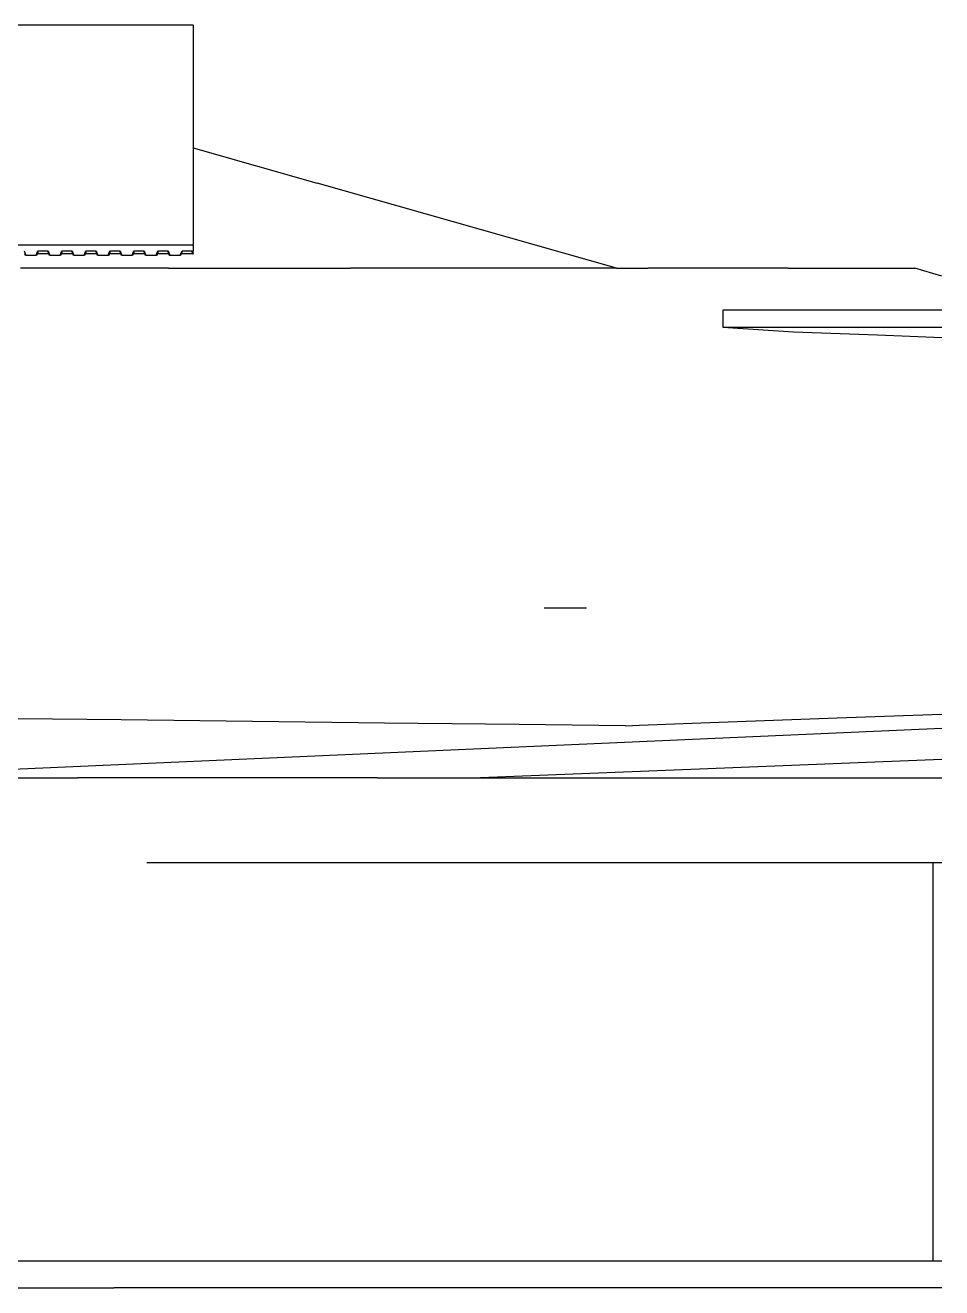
# Model space of a CAD drawing. Extents: x -32.1 to 32.1, y -10.5 to 12.1.
# Drawn here: x 21.32 to 32.1, y -4.18 to 10.68 of the extents above; entities that cross this region are included whole.
import ezdxf

# ---------------------------------------------------------------- set-up
doc = ezdxf.new("R2010")
doc.units = 0
doc.layers.get('0').update_dxf_attribs({"linetype": 'CONTINUOUS'})
doc.layers.add('SECTIONCUTEDGES', color=7, linetype='CONTINUOUS')

msp = doc.modelspace()

# ---------------------------------------------------------------- linework, layer by layer
for p, q in [((23.292, 10.681), (20.599, 10.681)), ((23.292, 10.681), (23.292, 9.237)), ((23.292, 9.237), (24.752, 8.821)), ((23.292, 9.237), (23.292, 9.176)), ((23.292, 9.176), (23.292, 8.365)), ((28.272, 7.821), (24.752, 8.821)), ((23.292, 8.365), (23.292, 8.105)), ((23.292, 8.098), (23.292, 8.105)), ((21.595, 7.992), (21.458, 7.992)), ((21.877, 7.992), (21.741, 7.992)), ((22.16, 7.992), (22.023, 7.992)), ((22.442, 7.992), (22.306, 7.992)), ((22.592, 7.992), (22.588, 7.992)), ((22.725, 7.992), (22.592, 7.992)), ((23.007, 7.992), (22.871, 7.992)), ((23.289, 7.992), (23.153, 7.992)), ((22.962, 7.821), (21.262, 7.821)), ((23.002, 7.821), (22.962, 7.821)), ((23.002, 7.821), (24.282, 7.821)), ((24.282, 7.821), (25.142, 7.821)), ((26.782, 7.821), (25.142, 7.821)), ((27.072, 7.821), (26.782, 7.821)), ((28.272, 7.821), (27.072, 7.821)), ((28.272, 7.821), (28.642, 7.821)), ((30.292, 7.821), (28.642, 7.821)), ((30.292, 7.821), (31.782, 7.821)), ((32.1, 7.729), (31.782, 7.821)), ((29.526, 7.126), (30.357, 7.073)), ((30.357, 7.073), (31.344, 7.035)), ((31.344, 7.035), (31.724, 7.021)), ((31.724, 7.021), (32.1, 7.007)), ((27.802, 3.821), (27.422, 3.821)), ((27.922, 3.821), (27.802, 3.821)), ((32.1, 2.405), (20.687, 1.901)), ((32.1, 2.04), (29.348, 1.929)), ((20.687, 1.821), (21.932, 1.821)), ((22.982, 1.821), (21.932, 1.821)), ((23.192, 1.821), (22.982, 1.821)), ((24.322, 1.821), (23.192, 1.821)), ((25.352, 1.821), (24.322, 1.821)), ((25.462, 1.821), (25.352, 1.821)), ((25.462, 1.821), (26.662, 1.821)), ((26.662, 1.821), (26.672, 1.821)), ((29.348, 1.929), (26.672, 1.821)), ((26.672, 1.821), (27.812, 1.821)), ((27.812, 1.821), (28.952, 1.821)), ((28.952, 1.821), (30.582, 1.821)), ((30.582, 1.821), (32.1, 1.821)), ((23.092, 0.821), (22.746, 0.821)), ((25.462, 0.821), (23.092, 0.821)), ((27.242, 0.821), (25.462, 0.821)), ((30.232, 0.821), (27.242, 0.821)), ((31.995, 0.821), (30.232, 0.821)), ((31.995, 0.821), (31.995, -3.863)), ((32.1, 0.821), (31.995, 0.821)), ((21.218, -3.863), (21.724, -3.863)), ((21.724, -3.863), (22.88, -3.863)), ((22.88, -3.863), (24.309, -3.863)), ((24.309, -3.863), (24.894, -3.863)), ((24.894, -3.863), (26.351, -3.863)), ((26.351, -3.863), (27.018, -3.863)), ((27.018, -3.863), (27.814, -3.863)), ((27.814, -3.863), (28.43, -3.863)), ((28.43, -3.863), (31.995, -3.863)), ((31.995, -3.863), (32.1, -3.863)), ((20.847, -4.179), (22.362, -4.179)), ((24.452, -4.179), (22.362, -4.179)), ((26.582, -4.179), (24.452, -4.179)), ((32.1, -4.179), (26.582, -4.179))]:
    msp.add_line(p, q)
at = {"layer": 'SECTIONCUTEDGES'}
for p, q in [((20.599, 8.098), (23.292, 8.098)), ((21.305, 8.027), (21.325, 7.976)), ((21.446, 7.976), (21.466, 8.027)), ((21.466, 8.027), (21.587, 8.027)), ((21.587, 8.027), (21.607, 7.976)), ((21.728, 7.976), (21.749, 8.027)), ((21.749, 8.027), (21.87, 8.027)), ((21.87, 8.027), (21.89, 7.976)), ((22.011, 7.976), (22.031, 8.027)), ((22.031, 8.027), (22.152, 8.027)), ((22.152, 8.027), (22.172, 7.976)), ((22.293, 7.976), (22.313, 8.027)), ((22.313, 8.027), (22.434, 8.027)), ((22.434, 8.027), (22.455, 7.976)), ((22.576, 7.976), (22.596, 8.027)), ((22.596, 8.027), (22.717, 8.027)), ((22.717, 8.027), (22.737, 7.976)), ((22.858, 7.976), (22.878, 8.027)), ((22.878, 8.027), (22.999, 8.027)), ((22.999, 8.027), (23.019, 7.976)), ((23.141, 7.976), (23.161, 8.027)), ((23.161, 8.027), (23.282, 8.027)), ((23.282, 8.027), (23.292, 8.001)), ((23.292, 8.098), (23.292, 8.073)), ((23.292, 8.073), (23.292, 8.025)), ((23.292, 8.001), (23.292, 8.025)), ((21.321, 7.97), (21.313, 7.992)), ((21.45, 7.97), (21.321, 7.97)), ((21.325, 7.976), (21.446, 7.976)), ((21.458, 7.992), (21.45, 7.97)), ((21.47, 8.021), (21.458, 7.992)), ((21.583, 8.021), (21.47, 8.021)), ((21.595, 7.992), (21.583, 8.021)), ((21.603, 7.97), (21.595, 7.992)), ((21.732, 7.97), (21.603, 7.97)), ((21.607, 7.976), (21.728, 7.976)), ((21.741, 7.992), (21.732, 7.97)), ((21.753, 8.021), (21.741, 7.992)), ((21.866, 8.021), (21.753, 8.021)), ((21.877, 7.992), (21.866, 8.021)), ((21.886, 7.97), (21.877, 7.992)), ((22.015, 7.97), (21.886, 7.97)), ((21.89, 7.976), (22.011, 7.976)), ((22.023, 7.992), (22.015, 7.97)), ((22.035, 8.021), (22.023, 7.992)), ((22.148, 8.021), (22.035, 8.021)), ((22.16, 7.992), (22.148, 8.021)), ((22.168, 7.97), (22.16, 7.992)), ((22.297, 7.97), (22.168, 7.97)), ((22.172, 7.976), (22.293, 7.976)), ((22.306, 7.992), (22.297, 7.97)), ((22.317, 8.021), (22.306, 7.992)), ((22.431, 8.021), (22.317, 8.021)), ((22.442, 7.992), (22.431, 8.021)), ((22.451, 7.97), (22.442, 7.992)), ((22.58, 7.97), (22.451, 7.97)), ((22.455, 7.976), (22.576, 7.976)), ((22.588, 7.992), (22.58, 7.97)), ((22.6, 8.021), (22.588, 7.992)), ((22.713, 8.021), (22.6, 8.021)), ((22.725, 7.992), (22.713, 8.021)), ((22.733, 7.97), (22.725, 7.992)), ((22.862, 7.97), (22.733, 7.97)), ((22.737, 7.976), (22.858, 7.976)), ((22.871, 7.992), (22.862, 7.97)), ((22.882, 8.021), (22.871, 7.992)), ((22.995, 8.021), (22.882, 8.021)), ((23.007, 7.992), (22.995, 8.021)), ((23.016, 7.97), (23.007, 7.992)), ((23.144, 7.97), (23.016, 7.97)), ((23.019, 7.976), (23.141, 7.976)), ((23.153, 7.992), (23.144, 7.97)), ((23.165, 8.021), (23.153, 7.992)), ((23.278, 8.021), (23.165, 8.021)), ((23.289, 7.992), (23.278, 8.021)), ((23.292, 7.986), (23.289, 7.992)), ((23.292, 7.992), (23.292, 8.001)), ((23.292, 7.992), (23.292, 7.986)), ((29.523, 7.326), (29.526, 7.126)), ((30.346, 7.326), (29.523, 7.326)), ((31.178, 7.326), (30.346, 7.326)), ((31.401, 7.326), (31.178, 7.326)), ((31.565, 7.326), (31.401, 7.326)), ((31.921, 7.326), (31.565, 7.326)), ((32.1, 7.326), (31.921, 7.326)), ((29.526, 7.126), (32.1, 7.126)), ((29.267, 2.469), (30.868, 2.527)), ((30.868, 2.527), (31.426, 2.547)), ((31.426, 2.547), (32.1, 2.572)), ((22.446, 2.504), (21.233, 2.517)), ((23.989, 2.486), (22.446, 2.504)), ((25.544, 2.468), (23.989, 2.486)), ((27.128, 2.45), (25.544, 2.468)), ((28.378, 2.436), (27.128, 2.45)), ((28.378, 2.436), (28.545, 2.442)), ((28.545, 2.442), (29.267, 2.469))]:
    msp.add_line(p, q, dxfattribs=at)

doc.saveas('drawing.dxf')
